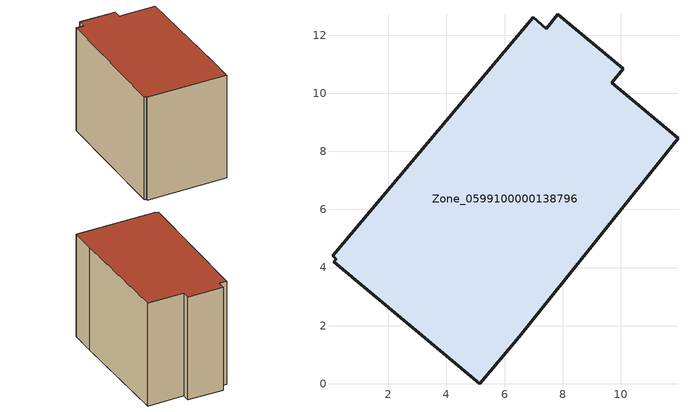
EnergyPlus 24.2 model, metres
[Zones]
Zone_0599100000138796
 floor ground (C_G): 0.12,4.21 0.2,4.29 0.08,4.4 6.98,12.62 7.44,12.23 7.83,12.72 10.09,10.84 9.69,10.36 11.97,8.45 6.5,1.61 5.15,0 z0
 wall outside (C_F): 9.69,10.36 10.09,10.84 7.83,12.72 7.44,12.23 6.98,12.62 0.08,4.4 0.2,4.29 0.12,4.21 5.15,0 6.5,1.61 11.97,8.45 9.69,10.36 z0:8.85
 roof outside (C_R): 0.2,4.29 0.12,4.21 5.15,0 6.5,1.61 11.97,8.45 9.69,10.36 10.09,10.84 7.83,12.72 7.44,12.23 6.98,12.62 0.08,4.4 z8.85
[BUILDING]
Pand.0599100000138796: North Axis=0; Terrain=City; Loads Convergence Tolerance Value=0.04; Temperature Convergence Tolerance Value=0.4; Solar Distribution=FullExterior; Maximum Number of Warmup Days=25; Minimum Number of Warmup Days=1
[Site:Location]
Rotterdam.The.Hague.AP_ZH_NLD Design_Conditions: Latitude=51.96; Longitude=4.45; Time Zone=1; Elevation=-4.5
[SITE:GROUNDTEMPERATURE:BUILDINGSURFACE]
18, 18, 18, 18, 18, 18, 18, 18, 18, 18, 18, 18
[MATERIAL] Thermal Absorptance=0.9; Solar Absorptance=0.7; Visible Absorptance=0.7
Name | Roughness | Thickness | Conductivity | Density | Specific Heat
G.TI.1946-1964 | MediumSmooth | 0.15 | 1 | 540 | 1210
F.TI.1946-1964 | Rough | 0.3 | 0.857143 | 1920 | 840
R.TI.1946-1964 | MediumRough | 0.2 | 0.277778 | 1500 | 1000
[CONSTRUCTION]
C_G: G.TI.1946-1964
C_F: F.TI.1946-1964
C_R: R.TI.1946-1964
[ZONE]
Zone_0599100000138796: Type=1; Multiplier=1; Ceiling Height=Autocalculate; Volume=Autocalculate; Floor Area=autocalculate; Part of Total Floor Area=Yes
[ZONEINFILTRATION:DESIGNFLOWRATE]
Infil_Zone_0599100000138796: Zone or ZoneList or Space or SpaceList=Zone_0599100000138796; Schedule=AlwaysOn; Design Flow Rate Calculation Method=Flow/Area; Flow Rate per Floor Area=0.003; Constant Term Coefficient=1; Temperature Term Coefficient=0; Velocity Term Coefficient=0; Velocity Squared Term Coefficient=0
[HVACTEMPLATE:ZONE:IDEALLOADSAIRSYSTEM]
Zone_0599100000138796: Maximum Heating Supply Air Temperature=50; Minimum Cooling Supply Air Temperature=13; Maximum Heating Supply Air Humidity Ratio=0.0156; Minimum Cooling Supply Air Humidity Ratio=0.0077; Heating Limit=NoLimit; Cooling Limit=NoLimit; Dehumidification Control Type=ConstantSensibleHeatRatio; Cooling Sensible Heat Ratio=0.7; Dehumidification Setpoint=60; Humidification Control Type=None; Humidification Setpoint=30; Outdoor Air Method=None; Outdoor Air Flow Rate per Person=0.00944; Outdoor Air Flow Rate per Zone Floor Area=0; Outdoor Air Flow Rate per Zone=0; Demand Controlled Ventilation Type=None; Outdoor Air Economizer Type=NoEconomizer; Heat Recovery Type=None; Sensible Heat Recovery Effectiveness=0.7; Latent Heat Recovery Effectiveness=0.65
[ZONECONTROL:THERMOSTAT]
ThermostatControl_Zone_0599100000138796: Zone or ZoneList=Zone_0599100000138796; Control Type Schedule=DualSetpointControlType; Control 1=Thermostat_Zone_0599100000138796; Temperature Difference Between Cutout And Setpoint=0
[THERMOSTATSETPOINT:DUALSETPOINT]
Thermostat_Zone_0599100000138796: Heating Setpoint Temperature Schedule=HeatingSetpoint_Zone_0599100000138796; Cooling Setpoint Temperature Schedule=CoolingSetpoint_Zone_0599100000138796
[SCHEDULE:COMPACT]
HeatingSetpoint_Zone_0599100000138796: Through: 12/31, For: AllDays, Until: 24:00, 21
CoolingSetpoint_Zone_0599100000138796: Through: 12/31, For: AllDays, Until: 24:00, 24
DualSetpointControlType: Through: 12/31, For: AllDays, Until: 24:00, 4
AlwaysOn: Through: 12/31, For: AllDays, Until: 24:00, 1
